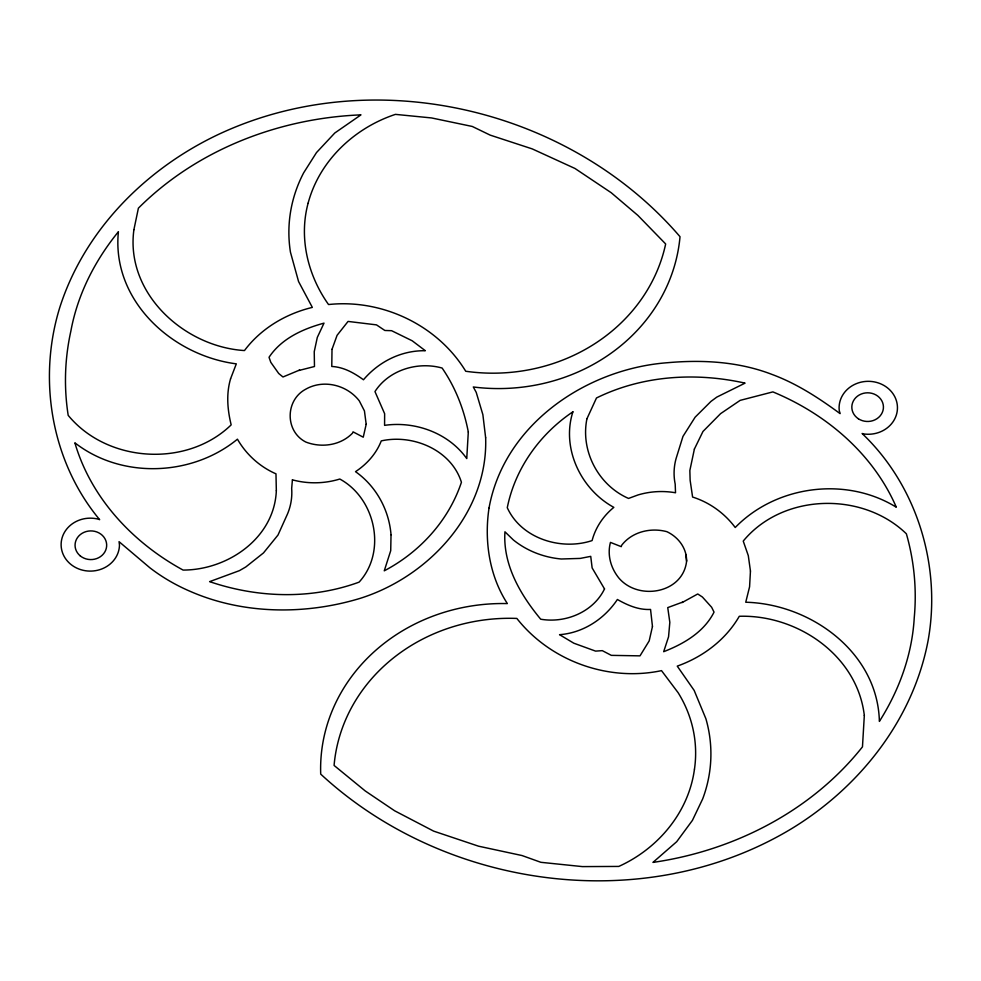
<?xml version="1.0" encoding="UTF-8"?>
<svg xmlns="http://www.w3.org/2000/svg" width="981" height="981" viewBox="0 0 981 981"><rect width="100%" height="100%" fill="white"/><g stroke="black" fill="none" stroke-linecap="round" stroke-linejoin="round"><path stroke-width="1.47" d="M298.874 370.487L314.472 366.514L314.239 351.676L317.304 337.427L324 323.141C302.859 328.905 281.498 338.506 269.027 357.292L270.817 362.357L278.714 373.491L282.969 376.986L299.634 370.033M686.602 561.157C683.034 593.468 638.423 601.046 618.913 578.079C610.856 568.207 607.043 554.988 610.452 542.407L621.267 546.662L621.598 545.362C632.071 531.677 650.808 527.349 666.872 531.677C678.325 537.073 686.798 548.183 686.602 561.157L685.719 554.29M682.053 602.592L697.736 593.971L702.396 597.012L711.642 607.264L714.045 612.119C704.002 632.071 683.916 643.818 663.683 651.691L668.552 636.804L669.827 622.334L667.742 607.607L682.751 602.064M864.322 715.468L862.471 746.848C811.422 811.262 733.58 850.785 652.941 862.409L676.706 841.698L692.427 820.374L702.666 798.939A153.085 138.861 -0.2 0 0 705.891 718.73L694.156 690.403L677.246 666.124C702.752 657.074 725.658 639.919 739.294 616.276C797.369 614.511 857.296 655.418 864.322 715.468M468.305 432.02L466.748 458.568C448.501 432.989 415.245 420.935 384.577 425.349L384.638 413.724L374.963 391.578C388.881 369.898 417.771 361.216 442.124 368.047C455.307 387.213 463.976 409.2 468.305 432.02M391.027 534.755L390.72 550.672L384.258 570.819C419.807 552.131 448.648 520.666 461.426 482.272C451.321 449.911 412.866 433.823 381.266 440.898C376.287 453.7 366.894 464.148 355.514 471.665C376.054 486.135 389.052 509.777 391.027 534.755M332.007 349.346L331.774 366.465C343.767 367.066 354.08 372.988 363.473 379.77C378.825 361.658 401.376 350.291 425.337 350.732L412.241 340.812L391.603 330.695L384.859 330.474L376.483 324.87L348.059 321.425L337.072 335.33L332.007 349.346M485.644 437.759C488.219 512.732 428.893 576.705 360.162 598.361C305.238 615.001 243.435 614.56 190.388 591.433A183.3 166.255 -0.2 0 1 149.811 567.741L119.057 541.671L119.474 545.044A29.185 26.475 -0.2 0 1 87.284 570.967A29.185 26.475 -0.2 0 1 61.644 539.636A29.185 26.475 -0.2 0 1 98.296 519.17L99.645 519.66C51.27 461.585 37.548 379.267 59.755 307.568C84.599 229.775 146.39 168.156 219.462 133.943C373.822 62.097 569.728 108.229 680.017 236.703A181.976 165.053 -0.2 0 1 473.308 386.98L476.214 392.351L482.873 414.669L485.644 437.759M750.453 571.052L749.582 586.773L745.744 602.236C810.772 603.891 877.737 652.402 879.381 721.403C899.197 690.244 912.146 654.744 914.243 617.723A275.514 249.897 -0.2 0 0 906.37 533.799C862.422 491.199 782.715 493.136 743.23 541.083L748.295 555.626L750.453 571.052M586.932 418.764C580.335 451.027 598.398 485.288 628.539 498.434L638.055 494.939A74.642 67.701 -0.2 0 1 675.529 492.769L675.186 484.087A65.886 59.755 -0.2 0 1 676.13 458.397L682.96 436.422L695.124 417.195L710.967 401.413L716.804 397.109L745.07 383.13C695.627 372.081 642.371 375.38 596.485 397.979L586.932 418.764M292.412 479.844L291.664 488.489A65.874 59.755 -0.2 0 1 287.519 513.921L277.991 535.05L263.497 552.916L245.79 566.969L239.45 570.635L209.627 581.635C257.672 598.03 311.149 599.685 359.095 582.138C387.054 551.567 375.416 498.323 339.806 479.035C324.466 483.756 307.899 484.038 292.412 479.844M489.029 508.023C484.124 540.629 489.249 575.663 507.361 603.585A181.976 165.053 -0.2 0 0 320.713 774.119C444.933 889.154 644.505 917.039 791.177 828.92C859.528 787.498 913.36 719.563 928.198 640.029C941.368 565.755 917.014 485.718 862.103 433.492L863.501 433.909A29.185 26.475 -0.2 0 0 897.37 409.813A29.185 26.475 -0.2 0 0 867.977 381.327A29.185 26.475 -0.2 0 0 839.233 410.389L840.067 413.614C819 398.102 796.719 383.559 772.047 374.448C738.84 361.621 702.837 359.586 667.681 362.7C586.479 368.684 504.087 424.393 489.029 508.023M276.335 490.745C274.324 538.238 227.678 570.059 183.091 570.071C133.048 542.812 91.061 498.287 74.863 442.799C121.607 479.243 192.092 476.423 237.439 439.181C246.231 454.473 259.793 466.772 275.98 473.835L276.335 490.745M133.907 229.689C125.163 293.135 183.999 346.796 244.465 350.56C260.958 328.5 285.765 313.81 312.338 307.396L298.567 281.547L290.45 252.191A153.097 138.861 -0.2 0 1 303.656 172.828L316.495 152.57L334.791 132.999L360.971 114.863C278.898 118.186 196.936 149.639 138.395 208.168L133.907 229.689M308.083 203.275C298.714 238.101 307.887 275.526 328.537 304.539C382.075 298.788 437.612 325.079 465.73 371.259A175.82 159.474 -0.2 0 0 665.658 243.962L637.895 215.415L611.163 192.681L574.976 168.474L532.217 148.891L490.181 135.12L472.29 126.463L431.566 117.941L395.429 114.372C354.276 127.971 319.34 160.798 308.083 203.275M572.904 411.812C561.144 448.292 580.924 489.47 613.836 507.361C603.364 515.871 595.516 527.471 592.095 540.58C561.132 550.881 521.303 538.63 507.275 507.704C515.123 468.391 539.881 434.019 572.904 411.812M230.56 378.813C226.096 394.055 227.469 409.751 231.173 424.871C186.831 467.912 107.223 462.836 68.192 415.355A275.514 249.91 -0.2 0 1 70.853 331.161C77.585 294.41 94.924 260.554 118.407 231.724C111.356 300.321 171.92 355.551 236.311 363.853L230.56 378.813M366.183 424.27L363.252 437.195L353.05 431.848L352.547 433.112C340.554 445.521 321.474 448.072 305.864 442.063C284.821 431.419 285.103 400.076 305.765 389.187C323.472 379.058 346.967 384.859 359.291 400.873L364.442 410.929L366.183 424.27M694.389 449.065L689.851 470.512L690.134 480.273L692.598 497.048C709.606 502.419 724.567 513.235 735.223 527.508C776.192 485.35 846.113 476.165 896.315 507.226C873.151 453.676 826.076 413.884 772.893 391.897L740.152 400.371L720.569 413.663L702.972 431.468L694.389 449.065M652.463 626.467L649.177 640.912L640.004 655.86L611.322 655.357L602.297 650.648L595.577 651.114L573.799 643.193L559.562 634.682C583.205 632.904 604.382 618.986 617.392 599.489C627.546 605.228 638.484 610.072 650.55 609.446L652.463 626.467M694.462 769.129C688.723 812.378 657.957 848.749 618.766 866.431L582.407 866.603L540.887 862.311L522.027 855.542L478.544 846.186L433.614 831.115L394.632 810.784L365.226 790.944L334.08 765.438A175.82 159.474 -0.2 0 1 516.852 618.435C550.427 661.12 608.404 681.93 661.513 670.636L678.141 692.721A135.513 122.919 -0.2 0 1 694.474 769.141M604.517 588.919C593.333 612.046 565.448 623.499 540.703 619.207C520.42 594.768 502.763 564.737 504.945 531.8L513.406 539.991A84.66 76.8 -0.2 0 0 561.304 558.998L580.237 558.41L590.734 556.362L592.132 567.913L604.517 588.919M80.197 555.835A15.806 14.335 -0.2 0 0 106.304 548.33A15.806 14.335 -0.2 0 0 86.095 531.579A15.806 14.335 -0.2 0 0 80.197 555.835M858.35 418.752A15.806 14.335 -0.2 0 0 883.354 408.611A15.806 14.335 -0.2 0 0 861.183 394.055A15.806 14.335 -0.2 0 0 858.35 418.752"/></g></svg>
